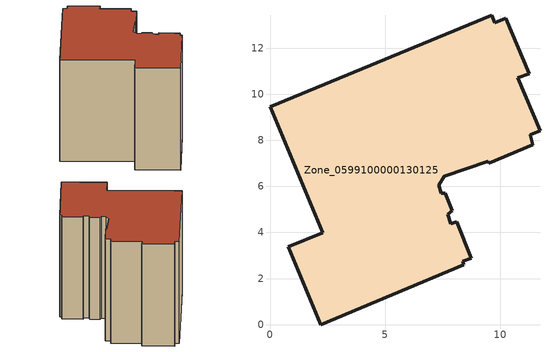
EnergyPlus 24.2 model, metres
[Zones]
Zone_0599100000130125
 floor ground (C_G): 7.56,6.45 7.33,6.05 7.44,5.71 7.61,5.71 7.92,4.94 7.73,4.8 7.86,4.37 8.11,4.47 8.75,2.88 8.38,2.74 8.42,2.59 2.2,0 0.8,3.37 2.28,3.98 0,9.47 9.63,13.43 9.76,13.11 10.24,13.31 11.26,10.9 10.76,10.72 11.73,8.41 11.31,8.25 11.43,7.81 9.51,7.01 9.48,7.1 z0.01
 wall outside (C_F): 2.28,3.98 0.8,3.37 2.2,0 8.42,2.59 8.38,2.74 8.75,2.88 8.11,4.47 7.86,4.37 7.73,4.8 7.92,4.94 7.61,5.71 7.44,5.71 7.33,6.05 7.56,6.45 9.48,7.1 9.51,7.01 11.43,7.81 11.31,8.25 11.73,8.41 10.76,10.72 11.26,10.9 10.24,13.31 9.76,13.11 9.63,13.43 0,9.47 2.28,3.98 z0.01:8.75
 roof outside (C_R): 7.92,4.94 7.61,5.71 7.44,5.71 7.33,6.05 7.56,6.45 9.48,7.1 9.51,7.01 11.43,7.81 11.31,8.25 11.73,8.41 10.76,10.72 11.26,10.9 10.24,13.31 9.76,13.11 9.63,13.43 0,9.47 2.28,3.98 0.8,3.37 2.2,0 8.42,2.59 8.38,2.74 8.75,2.88 8.11,4.47 7.86,4.37 7.73,4.8 z8.75
[BUILDING]
Pand.0599100000130125: North Axis=0; Terrain=City; Loads Convergence Tolerance Value=0.04; Temperature Convergence Tolerance Value=0.4; Solar Distribution=FullExterior; Maximum Number of Warmup Days=25; Minimum Number of Warmup Days=1
[Site:Location]
Rotterdam.The.Hague.AP_ZH_NLD Design_Conditions: Latitude=51.96; Longitude=4.45; Time Zone=1; Elevation=-4.5
[SITE:GROUNDTEMPERATURE:BUILDINGSURFACE]
18, 18, 18, 18, 18, 18, 18, 18, 18, 18, 18, 18
[MATERIAL] Thermal Absorptance=0.9; Solar Absorptance=0.7; Visible Absorptance=0.7
Name | Roughness | Thickness | Conductivity | Density | Specific Heat
G.TC.1946-1964 | MediumSmooth | 0.15 | 1 | 540 | 1210
F.TC.1946-1964 | Rough | 0.3 | 0.857143 | 1920 | 840
R.TC.1946-1964 | MediumRough | 0.2 | 0.235294 | 1500 | 1000
[CONSTRUCTION]
C_G: G.TC.1946-1964
C_F: F.TC.1946-1964
C_R: R.TC.1946-1964
[ZONE]
Zone_0599100000130125: Type=1; Multiplier=1; Ceiling Height=Autocalculate; Volume=Autocalculate; Floor Area=autocalculate; Part of Total Floor Area=Yes
[ZONEINFILTRATION:DESIGNFLOWRATE]
Infil_Zone_0599100000130125: Zone or ZoneList or Space or SpaceList=Zone_0599100000130125; Schedule=AlwaysOn; Design Flow Rate Calculation Method=Flow/Area; Flow Rate per Floor Area=0.003; Constant Term Coefficient=1; Temperature Term Coefficient=0; Velocity Term Coefficient=0; Velocity Squared Term Coefficient=0
[HVACTEMPLATE:ZONE:IDEALLOADSAIRSYSTEM]
Zone_0599100000130125: Maximum Heating Supply Air Temperature=50; Minimum Cooling Supply Air Temperature=13; Maximum Heating Supply Air Humidity Ratio=0.0156; Minimum Cooling Supply Air Humidity Ratio=0.0077; Heating Limit=NoLimit; Cooling Limit=NoLimit; Dehumidification Control Type=ConstantSensibleHeatRatio; Cooling Sensible Heat Ratio=0.7; Dehumidification Setpoint=60; Humidification Control Type=None; Humidification Setpoint=30; Outdoor Air Method=None; Outdoor Air Flow Rate per Person=0.00944; Outdoor Air Flow Rate per Zone Floor Area=0; Outdoor Air Flow Rate per Zone=0; Demand Controlled Ventilation Type=None; Outdoor Air Economizer Type=NoEconomizer; Heat Recovery Type=None; Sensible Heat Recovery Effectiveness=0.7; Latent Heat Recovery Effectiveness=0.65
[ZONECONTROL:THERMOSTAT]
ThermostatControl_Zone_0599100000130125: Zone or ZoneList=Zone_0599100000130125; Control Type Schedule=DualSetpointControlType; Control 1=Thermostat_Zone_0599100000130125; Temperature Difference Between Cutout And Setpoint=0
[THERMOSTATSETPOINT:DUALSETPOINT]
Thermostat_Zone_0599100000130125: Heating Setpoint Temperature Schedule=HeatingSetpoint_Zone_0599100000130125; Cooling Setpoint Temperature Schedule=CoolingSetpoint_Zone_0599100000130125
[SCHEDULE:COMPACT]
HeatingSetpoint_Zone_0599100000130125: Through: 12/31, For: AllDays, Until: 24:00, 21
CoolingSetpoint_Zone_0599100000130125: Through: 12/31, For: AllDays, Until: 24:00, 24
DualSetpointControlType: Through: 12/31, For: AllDays, Until: 24:00, 4
AlwaysOn: Through: 12/31, For: AllDays, Until: 24:00, 1
